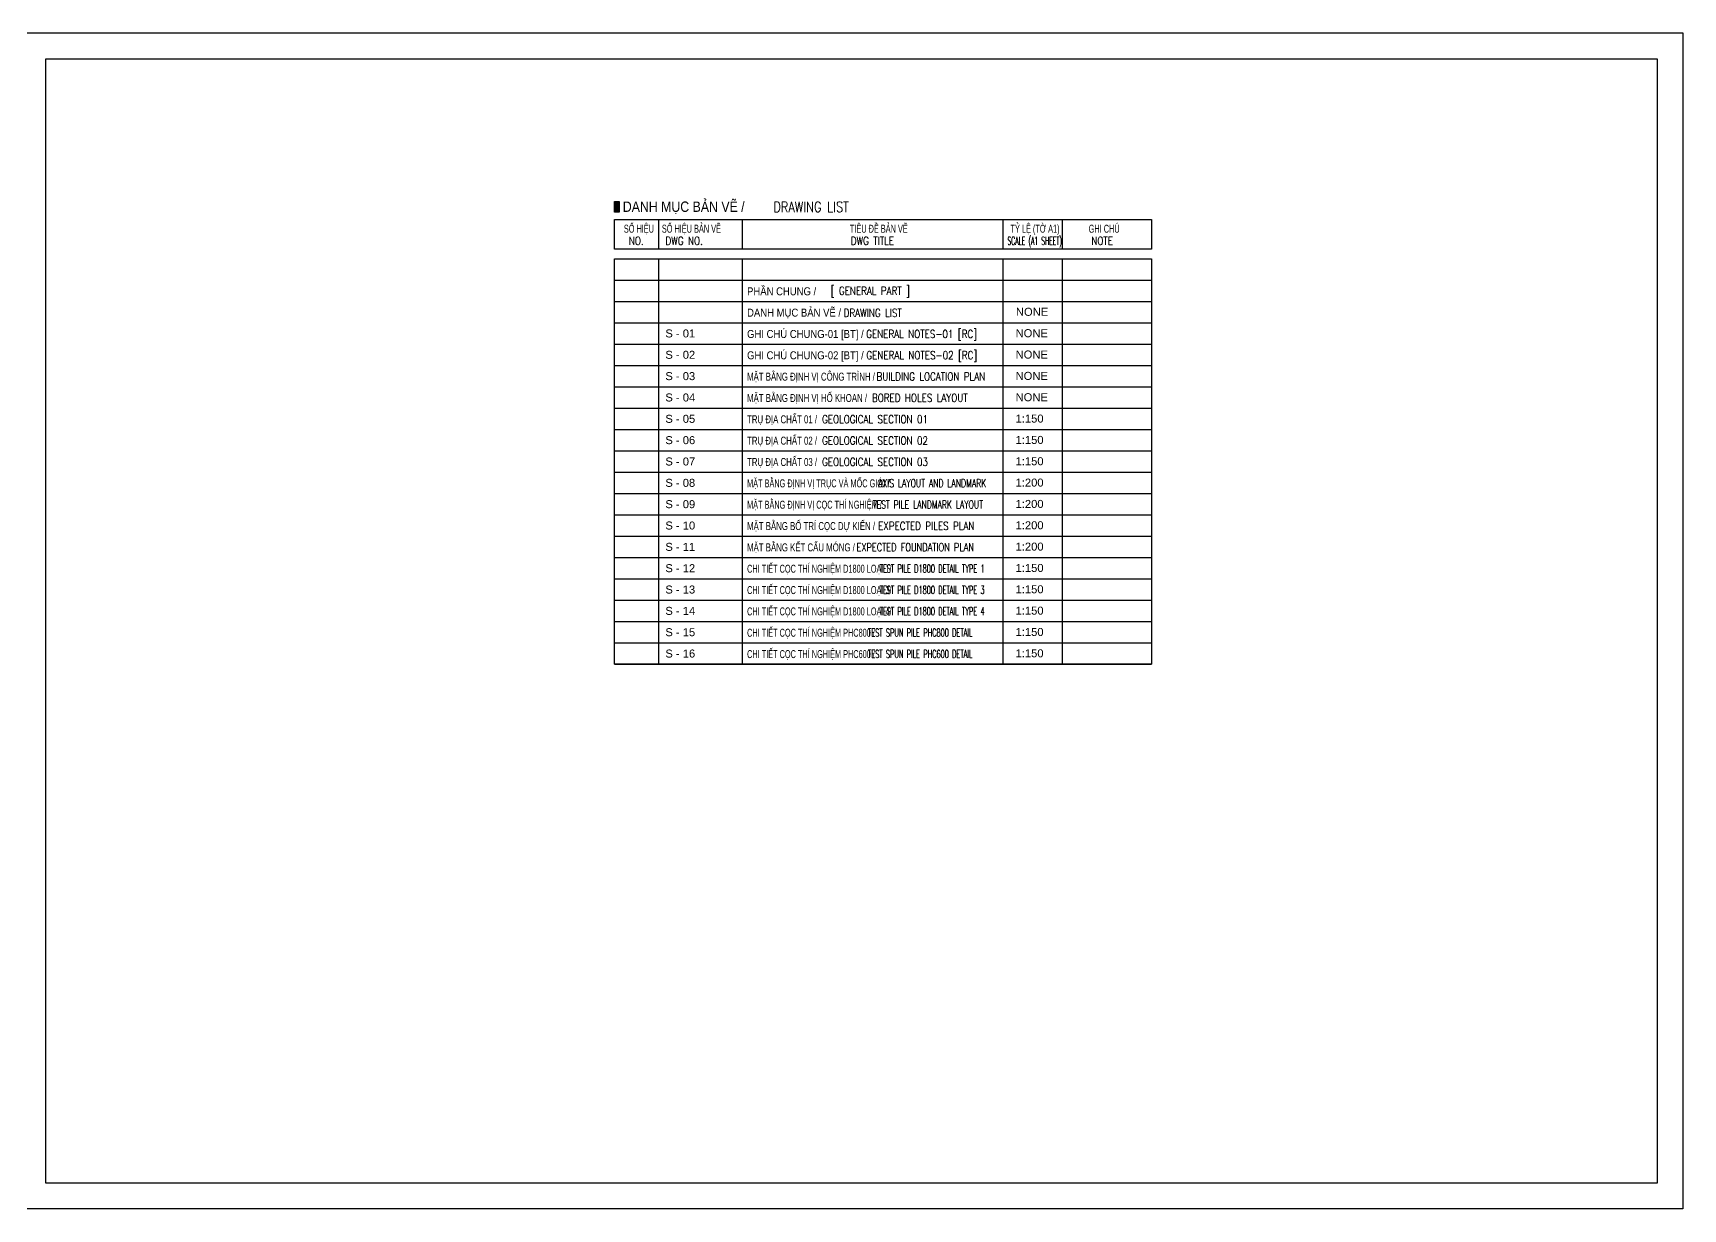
# Model space of a CAD drawing. Header units: millimetres. Extents: x 0 to 2525, y 0 to 595.
# Drawn here: x 1690 to 2525, y 0 to 595 of the extents above; entities that cross this region are included whole.
import ezdxf
from ezdxf.enums import TextEntityAlignment as Align

# ---------------------------------------------------------------- set-up
doc = ezdxf.new("R2010")
doc.units = ezdxf.units.MM
doc.header["$MEASUREMENT"] = 0
doc.layers.get('0').update_dxf_attribs({"color": 8})
for name, color, linetype in [('ELE', 7, 'Continuous'), ('ELE2', 8, 'Continuous'), ('ROM', 2, 'Continuous'), ('TXT', 3, 'Continuous'), ('TXT EN', 3, 'Continuous')]:
    doc.layers.add(name, color=color, linetype=linetype)
doc.layers.add('TEXT VN1', color=7, linetype='Continuous', lineweight=13)
doc.styles.add('arial', font='arial.ttf')
doc.styles.add('Romans -1', font='romans.shx', dxfattribs={"width": 0.8})
doc.styles.add('돋움', font='arial.ttf')

msp = doc.modelspace()

# ---------------------------------------------------------------- hatches: boundary and pattern name
at = {"layer": 'ROM'}
msp.add_hatch(color=256, dxfattribs=at).paths.add_polyline_path([(1984.11, 509.9), (1986.51, 509.9), (1986.51, 504.5), (1984.11, 504.5)])

# ---------------------------------------------------------------- linework, layer by layer
msp.add_lwpolyline([(1696.32, 582.11), (2511.85, 582.11), (2511.85, 13.05), (1696.32, 13.05)], close=True)
at = {"layer": 'DEFPOINTS'}
msp.add_lwpolyline([(1683.27, 595.16), (2524.9, 595.16), (2524.9, 0), (1683.27, 0)], close=True, dxfattribs=at)
at = {"layer": 'ELE'}
for p, q in [((2006.61, 485.72), (2006.61, 500.72)), ((2048.82, 485.72), (2048.82, 500.72)), ((2180.82, 485.72), (2180.82, 500.72)), ((2210.82, 485.72), (2210.82, 500.72)), ((2006.61, 426.92), (2006.61, 480.92)), ((2048.82, 426.92), (2048.82, 480.92)), ((2180.82, 426.92), (2180.82, 480.92)), ((2210.82, 275.72), (2210.82, 480.92)), ((2006.61, 275.72), (2006.61, 426.92)), ((2048.82, 275.72), (2048.82, 426.92)), ((2180.82, 275.72), (2180.82, 426.92))]:
    msp.add_line(p, q, dxfattribs=at)
at = {"layer": 'ELE2'}
for p, q in [((1984.11, 470.12), (2255.82, 470.12)), ((1984.11, 459.32), (2255.82, 459.32)), ((1984.11, 459.32), (2255.82, 459.32)), ((1984.11, 448.52), (2255.82, 448.52)), ((1984.11, 437.72), (2255.82, 437.72)), ((1984.11, 426.92), (2255.82, 426.92)), ((1984.11, 416.12), (2255.82, 416.12)), ((1984.11, 405.32), (2255.82, 405.32)), ((1984.11, 394.52), (2255.82, 394.52)), ((1984.11, 383.72), (2255.82, 383.72)), ((1984.11, 372.92), (2255.82, 372.92)), ((1984.11, 362.12), (2255.82, 362.12)), ((1984.11, 351.32), (2255.82, 351.32)), ((1984.11, 340.52), (2255.82, 340.52)), ((1984.11, 329.72), (2255.82, 329.72)), ((1984.11, 318.92), (2255.82, 318.92)), ((1984.11, 308.12), (2255.82, 308.12)), ((1984.11, 297.32), (2255.82, 297.32)), ((1984.11, 297.32), (2255.82, 297.32)), ((1984.11, 286.52), (2255.82, 286.52)), ((1984.11, 286.52), (2255.82, 286.52)), ((1984.11, 275.72), (2255.82, 275.72)), ((1984.11, 275.72), (2255.82, 275.72))]:
    msp.add_line(p, q, dxfattribs=at)
at = {"layer": 'ROM'}
for p, q in [((1984.11, 509.9), (1986.51, 509.9)), ((1984.11, 504.5), (1984.11, 509.9)), ((1986.51, 509.9), (1986.51, 504.5)), ((1986.51, 504.5), (1984.11, 504.5)), ((1984.11, 500.72), (2255.82, 500.72)), ((1984.11, 485.72), (1984.11, 500.72)), ((2255.82, 500.72), (2255.82, 485.72)), ((2255.82, 485.72), (1984.11, 485.72))]:
    msp.add_line(p, q, dxfattribs=at)
msp.add_lwpolyline([(1984.11, 275.72), (1984.11, 480.92), (2255.82, 480.92), (2255.82, 275.72)], close=True, dxfattribs=at)

# ---------------------------------------------------------------- texts
at = {"layer": 'TEXT VN1', "style": 'arial'}
for s, height, width, p in [('DANH MỤC BẢN VẼ / ', 5.25, 0.85, (1988.31, 504.63)), ('SỐ HIỆU', 4.05, 0.6, (1988.85, 494.08)), ('SỐ HIỆU BẢN VẼ', 4.05, 0.6, (2008.09, 494.08)), ('TIÊU ĐỀ BẢN VẼ', 4.05, 0.6, (2103.25, 494.08)), ('TỶ LỆ (TỜ A1)', 4.05, 0.6, (2184.54, 494.08)), ('GHI CHÚ', 4.05, 0.6, (2224.1, 494.08)), ('PHẦN CHUNG / ', 4.05, 0.85, (2051.2, 462.41)), ('DANH MỤC BẢN VẼ / ', 4.05, 0.85, (2051.2, 451.61)), ('GHI CHÚ CHUNG-01 [BT] / ', 4.05, 0.85, (2051.2, 440.81)), ('GHI CHÚ CHUNG-02 [BT] / ', 4.05, 0.85, (2051.2, 430.01)), ('MẶT BẰNG ĐỊNH VỊ CÔNG TRÌNH / ', 4.05, 0.7, (2051.2, 419.21)), ('MẶT BẰNG ĐỊNH VỊ HỐ KHOAN / ', 4.05, 0.7, (2051.2, 408.41)), ('TRỤ ĐỊA CHẤT 01 / ', 4.05, 0.7, (2051.2, 397.61)), ('TRỤ ĐỊA CHẤT 02 / ', 4.05, 0.7, (2051.2, 386.81)), ('TRỤ ĐỊA CHẤT 03 / ', 4.05, 0.7, (2051.2, 376.01)), ('MẶT BẰNG ĐỊNH VỊ TRỤC VÀ MỐC GIỚI /', 4.05, 0.6, (2051.2, 365.21)), ('MẶT BẰNG ĐỊNH VỊ CỌC THÍ NGHIỆM /', 4.05, 0.6, (2051.2, 354.41)), ('MẶT BẰNG BỐ TRÍ CỌC DỰ KIẾN /', 4.05, 0.7, (2051.2, 343.61)), ('MẶT BẰNG KẾT CẤU MÓNG /', 4.05, 0.7, (2051.2, 332.81)), ('CHI TIẾT CỌC THÍ NGHIỆM D1800 LOẠI 1/', 4.05, 0.6, (2051.2, 322.01)), ('CHI TIẾT CỌC THÍ NGHIỆM D1800 LOẠI 3/', 4.05, 0.6, (2051.2, 311.21)), ('CHI TIẾT CỌC THÍ NGHIỆM D1800 LOẠI 4/', 4.05, 0.6, (2051.2, 300.41)), ('CHI TIẾT CỌC THÍ NGHIỆM PHC800 /', 4.05, 0.6, (2051.2, 289.61)), ('CHI TIẾT CỌC THÍ NGHIỆM PHC600 /', 4.05, 0.6, (2051.2, 278.81))]:
    msp.add_text(s, height=height, dxfattribs=dict(at, width=width)).set_placement(p)
at = {"layer": 'TXT', "style": '돋움'}
for s, p in [('NONE', (2187.28, 452.03)), ('S - 01', (2009.85, 441.08)), ('NONE', (2187.11, 441.2)), ('S - 02', (2009.85, 430.28)), ('NONE', (2187.11, 430.4)), ('S - 03', (2009.85, 419.48)), ('NONE', (2187.11, 419.6)), ('S - 04', (2009.85, 408.68)), ('NONE', (2187.11, 408.8)), ('S - 05', (2009.85, 397.88)), ('1:150', (2187.11, 398)), ('S - 06', (2009.85, 387.08)), ('1:150', (2187.11, 387.2)), ('S - 07', (2009.85, 376.28)), ('1:150', (2187.11, 376.4)), ('S - 08', (2009.85, 365.48)), ('1:200', (2187.11, 365.6)), ('S - 09', (2009.85, 354.68)), ('1:200', (2187.11, 354.8)), ('S - 10', (2009.85, 343.88)), ('1:200', (2187.11, 344)), ('S - 11', (2009.85, 333.08)), ('1:200', (2187.11, 333.2)), ('S - 12', (2009.85, 322.28)), ('1:150', (2187.11, 322.4)), ('S - 13', (2009.85, 311.48)), ('1:150', (2187.11, 311.6)), ('S - 14', (2009.85, 300.68)), ('1:150', (2187.11, 300.8)), ('S - 15', (2009.85, 289.88)), ('1:150', (2187.11, 290)), ('S - 16', (2009.85, 279.08)), ('1:150', (2187.11, 279.2))]:
    msp.add_text(s, height=4.05, dxfattribs=at).set_placement(p)
at = {"layer": 'TXT EN', "style": 'Romans -1'}
for s, height, width, p in [('DRAWING LIST', 5.25, 0.8, (2064.55, 504.5)), ('SCALE (A1 SHEET)', 4.05, 0.45, (2182.99, 487.94)), ('NO.', 4.05, 0.8, (1991.37, 487.94)), ('DWG NO.', 4.05, 0.8, (2009.92, 487.94)), ('DWG TITLE', 4.05, 0.8, (2103.67, 487.94)), ('NOTE', 4.05, 0.8, (2225.43, 487.94)), ('DRAWING LIST', 4.05, 0.8, (2100.08, 451.47)), ('GENERAL NOTES-01 [RC]', 4.05, 0.8, (2111.5, 440.81)), ('GENERAL NOTES-02 [RC]', 4.05, 0.8, (2111.59, 430.06)), ('BUILDING LOCATION PLAN', 4.05, 0.8, (2116.74, 419.26)), ('BORED HOLES LAYOUT', 4.05, 0.8, (2114.42, 408.46)), ('GEOLOGICAL SECTION 01', 4.05, 0.8, (2089.16, 397.66)), ('GEOLOGICAL SECTION 02', 4.05, 0.8, (2089.16, 386.86)), ('GEOLOGICAL SECTION 03', 4.05, 0.8, (2089.16, 376.06)), ('AXIS LAYOUT AND LANDMARK', 4.05, 0.7, (2117.58, 365.26)), ('TEST PILE LANDMARK LAYOUT', 4.05, 0.7, (2114.82, 354.46)), ('EXPECTED PILES PLAN', 4.05, 0.8, (2117.53, 343.66)), ('EXPECTED FOUNDATION PLAN', 4.05, 0.75, (2106.56, 332.86)), ('TEST PILE D1800 DETAIL TYPE 1', 4.05, 0.6, (2118.28, 322.06)), ('TEST PILE D1800 DETAIL TYPE 3', 4.05, 0.6, (2118.28, 311.26)), ('TEST PILE D1800 DETAIL TYPE 4', 4.05, 0.6, (2118.28, 300.46)), ('TEST SPUN PILE PHC800 DETAIL', 4.05, 0.6, (2112.4, 289.66)), ('TEST SPUN PILE PHC600 DETAIL', 4.05, 0.6, (2112.4, 278.86))]:
    msp.add_text(s, height=height, dxfattribs=dict(at, width=width)).set_placement(p)
at = {"layer": 'TXT EN', "style": 'Romans -1', "width": 0.8}
msp.add_text('[ GENERAL PART ]', height=4.05, dxfattribs=at).set_placement((2113.59, 464.72), align=Align.MIDDLE_CENTER)

doc.saveas('drawing.dxf')
